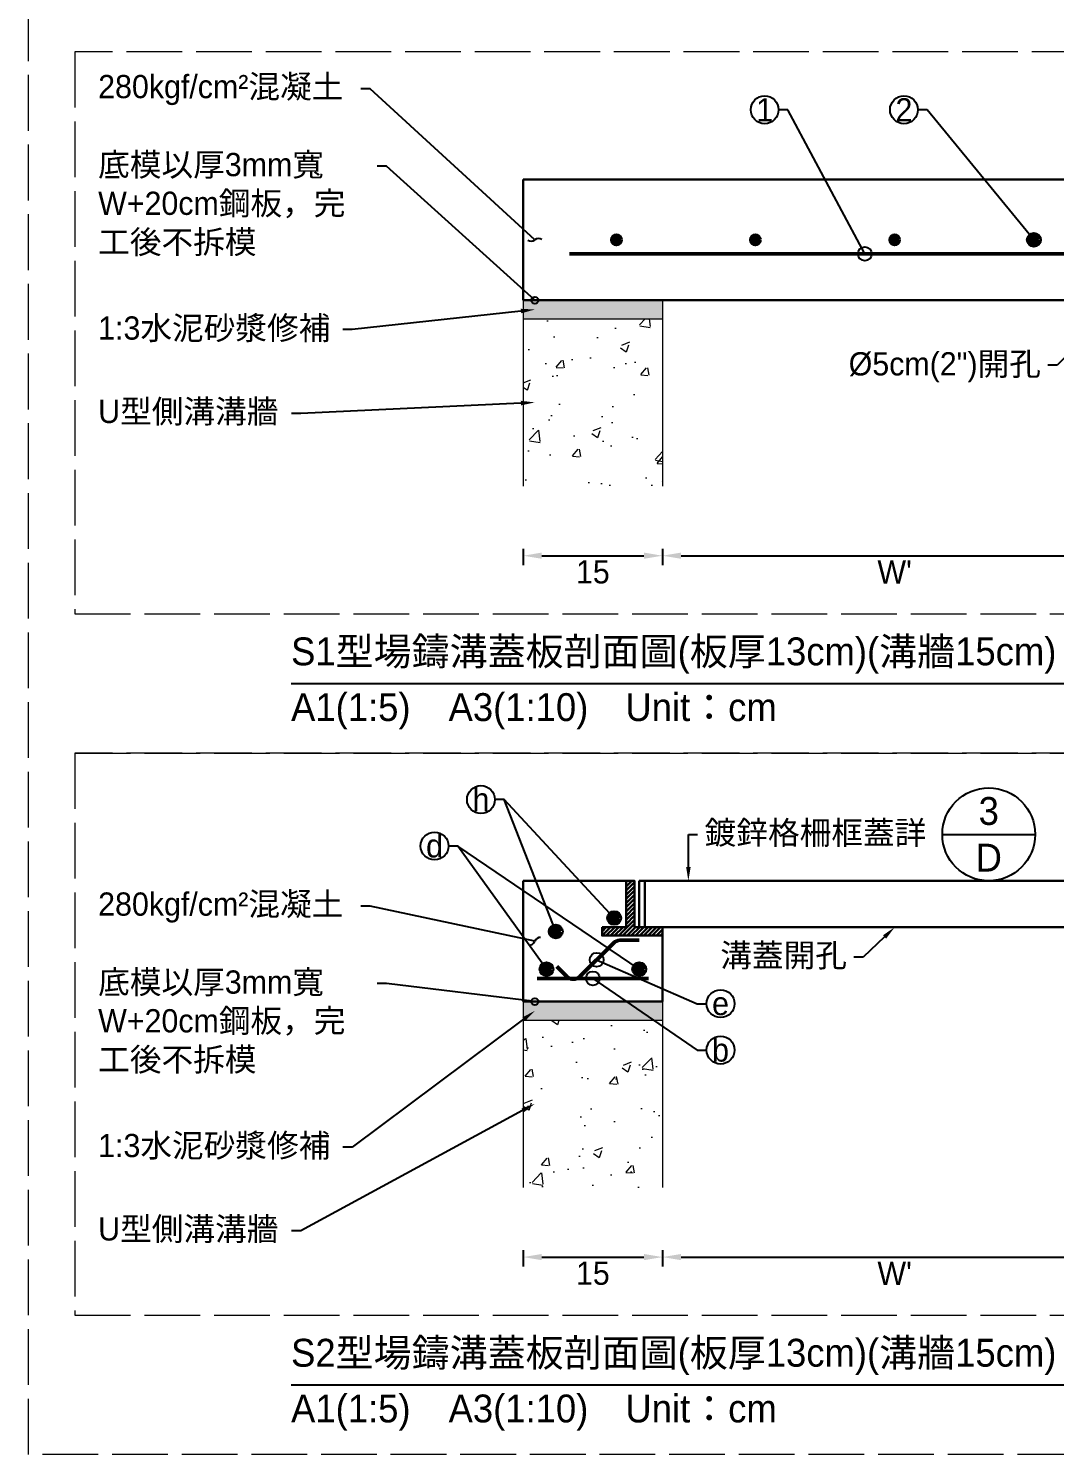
# Model space of a CAD drawing. Extents: x -4891 to 4829, y -5666 to -3242.
# Drawn here: x -2000.9 to -1779.9, y -4853.3 to -4546.3 of the extents above; entities that cross this region are included whole.
import ezdxf
from ezdxf import colors
from ezdxf.entities.mleader import LeaderData, LeaderLine
from ezdxf.math import Vec2, Vec3

# ---------------------------------------------------------------- set-up
doc = ezdxf.new("R2010")
doc.units = 0
doc.header["$MEASUREMENT"] = 0
doc.linetypes.add('ACAD_ISO02W100', pattern=[15, 12, -3])
doc.layers.add('一、4.基本-隱藏', color=9, linetype='ACAD_ISO02W100', lineweight=20, plot=False)
doc.layers.add('三、3.文字-註解文字', color=2, linetype='Continuous')
for name, color, linetype, lineweight in [('二、1.繪圖-既有設施', 8, 'Continuous', 20), ('二、2.繪圖-施作項目', 181, 'Continuous', 30), ('二、5.繪圖-鋼筋', 60, 'Continuous', 50), ('二、6.繪圖-其他施作項目', 35, 'Continuous', 30)]:
    doc.layers.add(name, color=color, linetype=linetype, lineweight=lineweight)
doc.styles.add('次圖名(詳圖)', font='MS PGothic.ttf', dxfattribs={"height": 6})
doc.styles.add('註解文字', font='MS PGothic.ttf', dxfattribs={"height": 5})
doc.styles.add('註解文字(詳圖)', font='MS PGothic.ttf', dxfattribs={"height": 6})
doc.dimstyles.new('註解文字', dxfattribs={"dimtxt": 5, "dimasz": 4, "dimexe": 2, "dimexo": 2.5, "dimgap": 1, "dimtad": 2, "dimzin": 0, "dimdsep": 46, "dimtxsty": '註解文字', "dimcen": 0.1, "dimclrd": 144, "dimclre": 144, "dimclrt": 256, "dimadec": 0, "dimazin": 0, "dimtfac": 1, "dimtofl": 0, "dimtmove": 0, "dimatfit": 3, "dimfxl": 1.5, "dimfxlon": 1, "dimtolj": 1, "dimtzin": 0, "dimlwd": -1, "dimlwe": -1, "dimarcsym": 1})

# ---------------------------------------------------------------- blocks, each defined once
blk = doc.blocks.new('_Integral')
at = {"color": 0, "linetype": 'ByBlock', "lineweight": -2}
for centre, start, end in [((0.44, -0.09), 102, 168), ((-0.44, 0.09), 282, 348)]:
    blk.add_arc(centre, 0.454, start, end, dxfattribs=at)
blk = doc.blocks.new('_Small')
at = {"color": 0, "linetype": 'ByBlock', "lineweight": -2}
blk.add_circle((0, 0), 0.25, dxfattribs=at)
blk = doc.blocks.new('*D103')
at = {"layer": 'Defpoints', "color": 0, "transparency": 16777216}
for p in [(-1894.31, -4644.8), (-1864.31, -4644.8), (-1864.31, -4659.8)]:
    blk.add_point(p, dxfattribs=at)
at = {"layer": '三、3.文字-註解文字', "color": 144, "transparency": 16777216}
for p, q in [((-1894.31, -4658.3), (-1894.31, -4661.8)), ((-1890.31, -4659.8), (-1868.31, -4659.8)), ((-1864.31, -4658.3), (-1864.31, -4661.8))]:
    blk.add_line(p, q, dxfattribs=at)
for points in [[(-1890.31, -4659.13), (-1890.31, -4660.46), (-1894.31, -4659.8)], [(-1868.31, -4659.13), (-1868.31, -4660.46), (-1864.31, -4659.8)]]:
    blk.add_solid(points, dxfattribs=at)
at = {"layer": '三、3.文字-註解文字', "transparency": 16777216, "insert": (-1879.31, -4663.3), "char_height": 5, "attachment_point": 5, "style": '註解文字'}
blk.add_mtext('\\A1;15', dxfattribs=at)
blk = doc.blocks.new('*D104')
at = {"layer": 'Defpoints', "color": 0, "transparency": 16777216}
for p in [(-1864.31, -4644.8), (-1764.31, -4644.8), (-1764.31, -4659.8)]:
    blk.add_point(p, dxfattribs=at)
at = {"layer": '三、3.文字-註解文字', "color": 144, "transparency": 16777216}
for p, q in [((-1864.31, -4658.3), (-1864.31, -4661.8)), ((-1860.31, -4659.8), (-1768.31, -4659.8)), ((-1764.31, -4658.3), (-1764.31, -4661.8))]:
    blk.add_line(p, q, dxfattribs=at)
for points in [[(-1860.31, -4659.13), (-1860.31, -4660.46), (-1864.31, -4659.8)], [(-1768.31, -4659.13), (-1768.31, -4660.46), (-1764.31, -4659.8)]]:
    blk.add_solid(points, dxfattribs=at)
at = {"layer": '三、3.文字-註解文字', "transparency": 16777216, "insert": (-1814.31, -4663.3), "char_height": 5, "attachment_point": 5, "style": '註解文字'}
blk.add_mtext("\\A1;W'", dxfattribs=at)
blk = doc.blocks.new('*D107')
at = {"layer": 'Defpoints', "color": 0, "transparency": 16777216}
for p in [(-1894.31, -4795.8), (-1864.31, -4795.8), (-1864.31, -4810.8)]:
    blk.add_point(p, dxfattribs=at)
at = {"layer": '三、3.文字-註解文字', "color": 144, "transparency": 16777216}
for p, q in [((-1894.31, -4809.3), (-1894.31, -4812.8)), ((-1864.31, -4809.3), (-1864.31, -4812.8)), ((-1890.31, -4810.8), (-1868.31, -4810.8))]:
    blk.add_line(p, q, dxfattribs=at)
for points in [[(-1890.31, -4810.13), (-1890.31, -4811.46), (-1894.31, -4810.8)], [(-1868.31, -4810.13), (-1868.31, -4811.46), (-1864.31, -4810.8)]]:
    blk.add_solid(points, dxfattribs=at)
at = {"layer": '三、3.文字-註解文字', "transparency": 16777216, "insert": (-1879.31, -4814.3), "char_height": 5, "attachment_point": 5, "style": '註解文字'}
blk.add_mtext('\\A1;15', dxfattribs=at)
blk = doc.blocks.new('*D108')
at = {"layer": 'Defpoints', "color": 0, "transparency": 16777216}
for p in [(-1864.31, -4795.8), (-1764.31, -4795.8), (-1764.31, -4810.8)]:
    blk.add_point(p, dxfattribs=at)
at = {"layer": '三、3.文字-註解文字', "color": 144, "transparency": 16777216}
for p, q in [((-1864.31, -4809.3), (-1864.31, -4812.8)), ((-1764.31, -4809.3), (-1764.31, -4812.8)), ((-1860.31, -4810.8), (-1768.31, -4810.8))]:
    blk.add_line(p, q, dxfattribs=at)
for points in [[(-1860.31, -4810.13), (-1860.31, -4811.46), (-1864.31, -4810.8)], [(-1768.31, -4810.13), (-1768.31, -4811.46), (-1764.31, -4810.8)]]:
    blk.add_solid(points, dxfattribs=at)
at = {"layer": '三、3.文字-註解文字', "transparency": 16777216, "insert": (-1814.31, -4814.3), "char_height": 5, "attachment_point": 5, "style": '註解文字'}
blk.add_mtext("\\A1;W'", dxfattribs=at)

msp = doc.modelspace()

# ---------------------------------------------------------------- hatches: boundary and pattern name
at = {"layer": '二、1.繪圖-既有設施'}
h = msp.add_hatch(dxfattribs=at)
h.set_pattern_fill('CROSS', color=256, scale=0.2)
h.set_pattern_definition([(0, (-457503.2273, -669094.5251), (1.27, 1.27), [0.635, -1.905]), (90, (-457502.9098, -669094.8426), (-1.27, 1.27), [0.635, -1.905])])
h.paths.add_polyline_path([(-1864.307, -4604.796), (-1894.307, -4604.796), (-1894.307, -4608.796), (-1864.307, -4608.796)])
h.paths.add_polyline_path([(-1734.307, -4604.796), (-1764.307, -4604.796), (-1764.307, -4608.796), (-1734.307, -4608.796)])
h = msp.add_hatch(dxfattribs=at)
h.set_pattern_fill('AR-CONC', color=256, scale=0.1)
h.set_pattern_definition([(50, (-457503.227, -669094.525), (18.2184669, -1.59390855), [1.905, -20.955]), (355, (-457503.227, -669094.525), (-3.52434214, 19.10568452), [1.524, -16.7640584]), (100.4514447, (-457501.709, -669094.658), (14.6941247, 17.5117752), [1.6190009, -17.80902446]), (46.1842, (-457503.227, -669089.445), (27.1079041, -4.2042328), [2.8575, -31.4325]), (96.6355576, (-457500.968, -669089.795), (23.7404134, 24.7426125), [2.4285023, -26.7135608]), (351.184151, (-457503.227, -669089.445), (23.7404134, 24.7426125), [2.2859967, -25.1459732]), (21, (-457500.687, -669090.715), (15.16143913, -10.22651982), [1.905, -20.955]), (326, (-457500.687, -669090.715), (6.18020283, 18.4187966), [1.524, -16.764]), (71.451445, (-457499.424, -669091.567), (21.34164193, 8.1922769), [1.6190009, -17.80899376]), (37.5, (-457503.227, -669094.525), (0.308860325, 8.455503887), [0, -16.5608, 0, -17.018, 0, -16.8275]), (7.5, (-457503.227, -669094.525), (6.68196625, 10.01805748), [0, -9.7028, 0, -16.1798, 0, -6.4135]), (327.5, (-457508.8915, -669094.525), (13.559059517, -0.5728744), [0, -6.35, 0, -19.812, 0, -26.289]), (317.5, (-457511.431, -669094.525), (14.81291814, 2.5426491), [0, -8.255, 0, -13.1572, 0, -18.669])])
h.paths.add_polyline_path([(-1864.307, -4608.796), (-1894.307, -4608.796), (-1894.307, -4644.796), (-1864.307, -4644.796)])
h.paths.add_polyline_path([(-1734.307, -4608.796), (-1764.307, -4608.796), (-1764.307, -4644.796), (-1734.307, -4644.796)])
h = msp.add_hatch(dxfattribs=at)
h.set_pattern_fill('CROSS', color=256, scale=0.2)
h.set_pattern_definition([(0, (-457743.2273, -669245.5251), (1.27, 1.27), [0.635, -1.905]), (90, (-457742.9098, -669245.8426), (-1.27, 1.27), [0.635, -1.905])])
h.paths.add_polyline_path([(-1864.307, -4755.796), (-1894.307, -4755.796), (-1894.307, -4759.796), (-1864.307, -4759.796)])
h.paths.add_polyline_path([(-1734.307, -4755.796), (-1764.307, -4755.796), (-1764.307, -4759.796), (-1734.307, -4759.796)])
h = msp.add_hatch(dxfattribs=at)
h.set_pattern_fill('AR-CONC', color=256, scale=0.1)
h.set_pattern_definition([(50, (-457743.227, -669245.525), (18.2184669, -1.59390855), [1.905, -20.955]), (355, (-457743.227, -669245.525), (-3.52434214, 19.10568452), [1.524, -16.7640584]), (100.4514447, (-457741.709, -669245.658), (14.6941247, 17.5117752), [1.6190009, -17.80902446]), (46.1842, (-457743.227, -669240.445), (27.1079041, -4.2042328), [2.8575, -31.4325]), (96.6355576, (-457740.968, -669240.795), (23.7404134, 24.7426125), [2.4285023, -26.7135608]), (351.184151, (-457743.227, -669240.445), (23.7404134, 24.7426125), [2.2859967, -25.1459732]), (21, (-457740.687, -669241.715), (15.16143913, -10.22651982), [1.905, -20.955]), (326, (-457740.687, -669241.715), (6.18020283, 18.4187966), [1.524, -16.764]), (71.451445, (-457739.424, -669242.567), (21.34164193, 8.1922769), [1.6190009, -17.80899376]), (37.5, (-457743.227, -669245.525), (0.308860325, 8.455503887), [0, -16.5608, 0, -17.018, 0, -16.8275]), (7.5, (-457743.227, -669245.525), (6.68196625, 10.01805748), [0, -9.7028, 0, -16.1798, 0, -6.4135]), (327.5, (-457748.8915, -669245.525), (13.559059517, -0.5728744), [0, -6.35, 0, -19.812, 0, -26.289]), (317.5, (-457751.431, -669245.525), (14.81291814, 2.5426491), [0, -8.255, 0, -13.1572, 0, -18.669])])
h.paths.add_polyline_path([(-1864.307, -4759.796), (-1894.307, -4759.796), (-1894.307, -4795.796), (-1864.307, -4795.796)])
h.paths.add_polyline_path([(-1734.307, -4759.796), (-1764.307, -4759.796), (-1764.307, -4795.796), (-1734.307, -4795.796)])
at = {"layer": '二、5.繪圖-鋼筋'}
h = msp.add_hatch(color=256, dxfattribs=at)
h.dxf.hatch_style = 1
h.paths.add_polyline_path([(-1875.232, -4591.796, 1), (-1873.232, -4591.796, 1)])
h = msp.add_hatch(color=256, dxfattribs=at)
h.dxf.hatch_style = 1
h.paths.add_polyline_path([(-1845.307, -4591.796, 1), (-1843.307, -4591.796, 1)])
h = msp.add_hatch(color=256, dxfattribs=at)
h.dxf.hatch_style = 1
h.paths.add_polyline_path([(-1815.307, -4591.796, 1), (-1813.307, -4591.796, 1)])
h = msp.add_hatch(color=256, dxfattribs=at)
h.dxf.hatch_style = 1
h.paths.add_polyline_path([(-1785.307, -4591.796, 1), (-1783.307, -4591.796, 1)])
h = msp.add_hatch(color=256, dxfattribs=at)
h.dxf.hatch_style = 1
h.paths.add_polyline_path([(-1875.707, -4737.796, 1), (-1873.707, -4737.796, 1)])
h = msp.add_hatch(color=256, dxfattribs=at)
h.dxf.hatch_style = 1
h.paths.add_polyline_path([(-1888.307, -4740.696, 1), (-1886.307, -4740.696, 1)])
h = msp.add_hatch(color=256, dxfattribs=at)
h.dxf.hatch_style = 1
h.paths.add_polyline_path([(-1890.307, -4748.796, 1), (-1888.307, -4748.796, 1)])
h = msp.add_hatch(color=256, dxfattribs=at)
h.dxf.hatch_style = 1
h.paths.add_polyline_path([(-1870.307, -4748.796, 1), (-1868.307, -4748.796, 1)])
at = {"layer": '二、6.繪圖-其他施作項目'}
h = msp.add_hatch(dxfattribs=at)
h.set_pattern_fill('ANSI31', color=256, scale=0.2)
h.set_pattern_definition([(45, (585.3614, -6770.8505), (-0.4490128, 0.4490128), [])])
h.paths.add_polyline_path([(-1870.307, -4729.796), (-1872.107, -4729.796), (-1872.107, -4739.796), (-1877.307, -4739.796), (-1877.307, -4741.596), (-1864.307, -4741.596), (-1864.307, -4739.796), (-1870.307, -4739.796)])
h.paths.add_polyline_path([(-1758.307, -4739.796), (-1764.307, -4739.796), (-1764.307, -4741.596), (-1751.307, -4741.596), (-1751.307, -4739.796), (-1756.507, -4739.796), (-1756.507, -4729.796), (-1758.307, -4729.796)])

# ---------------------------------------------------------------- linework, layer by layer
at = {"layer": '一、4.基本-隱藏'}
for points in [[(-2000.855, -4346.296), (-1220.855, -4346.296), (-1220.855, -4853.296), (-2000.855, -4853.296)], [(-1637.759, -4551.296), (-1990.855, -4551.296), (-1990.855, -4672.296), (-1637.759, -4672.296)], [(-1637.759, -4702.296), (-1990.855, -4702.296), (-1990.855, -4823.296), (-1637.759, -4823.296)]]:
    msp.add_lwpolyline(points, close=True, dxfattribs=at)
for points in [[(-1990.855, -4672.296), (-1637.759, -4672.296)], [(-1990.855, -4702.296), (-1637.759, -4702.296)]]:
    msp.add_lwpolyline(points, dxfattribs=at)
at = {"layer": '三、3.文字-註解文字'}
for points in [[(-1944.307, -4687.296), (-1684.307, -4687.296)], [(-1804.039, -4719.796), (-1784.039, -4719.796)], [(-1944.307, -4838.296), (-1684.307, -4838.296)]]:
    msp.add_lwpolyline(points, dxfattribs=at)
at = {"layer": '三、3.文字-註解文字', "color": 144}
msp.add_lwpolyline([(-1887.307, -4740.696), (-1898.407, -4712.296)], dxfattribs=at)
at = {"layer": '三、3.文字-註解文字'}
for centre, radius in [((-1842.307, -4563.796), 3), ((-1812.307, -4563.796), 3), ((-1903.407, -4712.296), 3), ((-1794.039, -4719.796), 10), ((-1913.407, -4722.296), 3), ((-1851.807, -4756.24), 3), ((-1851.807, -4766.24), 3)]:
    msp.add_circle(centre, radius, dxfattribs=at)
at = {"layer": '三、3.文字-註解文字', "color": 144}
msp.add_circle((-1887.307, -4740.696), 1.5, dxfattribs=at)
at = {"layer": '二、1.繪圖-既有設施'}
for points in [[(-1894.307, -4604.796), (-1894.307, -4644.796)], [(-1864.307, -4604.796), (-1864.307, -4644.796)], [(-1894.307, -4608.796), (-1864.307, -4608.796)], [(-1894.307, -4755.796), (-1894.307, -4795.796)], [(-1864.307, -4755.796), (-1864.307, -4795.796)], [(-1894.307, -4759.796), (-1864.307, -4759.796)]]:
    msp.add_lwpolyline(points, dxfattribs=at)
at = {"layer": '二、2.繪圖-施作項目'}
for points in [[(-1894.307, -4578.796), (-1734.307, -4578.796)], [(-1894.307, -4578.796), (-1894.307, -4604.796)], [(-1894.307, -4604.796), (-1774.307, -4604.796)], [(-1894.307, -4729.796), (-1872.107, -4729.796)], [(-1894.307, -4729.796), (-1894.307, -4755.796)], [(-1864.307, -4739.796), (-1864.307, -4755.796)], [(-1894.307, -4755.796), (-1864.307, -4755.796)]]:
    msp.add_lwpolyline(points, dxfattribs=at)
at = {"layer": '二、5.繪圖-鋼筋'}
for points in [[(-1884.307, -4594.796), (-1744.307, -4594.796)], [(-1891.307, -4750.796), (-1867.307, -4750.796)]]:
    msp.add_lwpolyline(points, dxfattribs=at)
msp.add_lwpolyline([(-1869.307, -4742.596), (-1873.479, -4742.596, 0.1989124), (-1874.893, -4743.182), (-1882.093, -4750.382, -0.4142136), (-1884.921, -4750.382), (-1887.043, -4748.26)], format="xyb", dxfattribs=at)
for centre in [(-1874.232, -4591.796), (-1844.307, -4591.796), (-1814.307, -4591.796), (-1784.307, -4591.796), (-1874.707, -4737.796), (-1887.307, -4740.696), (-1889.307, -4748.796), (-1869.307, -4748.796)]:
    msp.add_circle(centre, 1, dxfattribs=at)
at = {"layer": '二、6.繪圖-其他施作項目'}
msp.add_lwpolyline([(-1877.307, -4739.796), (-1872.107, -4739.796), (-1872.107, -4729.796), (-1870.307, -4729.796), (-1870.307, -4739.796), (-1864.307, -4739.796), (-1864.307, -4741.596), (-1877.307, -4741.596)], close=True, dxfattribs=at)
for points in [[(-1869.307, -4729.796), (-1869.307, -4739.796)], [(-1869.307, -4729.796), (-1759.307, -4729.796)], [(-1868.107, -4729.796), (-1868.107, -4739.796)], [(-1869.307, -4739.796), (-1759.307, -4739.796)]]:
    msp.add_lwpolyline(points, dxfattribs=at)

# ---------------------------------------------------------------- texts
at = {"layer": '三、3.文字-註解文字'}
for s, width, gutter_width, insert, char_height, attachment_point, style in [('1', 8.38231, 30, (-1842.307, -4563.796), 5, 5, '註解文字'), ('2', 8.38231, 30, (-1812.307, -4563.796), 5, 5, '註解文字'), ('S{\\fMS PGothic|b0|i0|c128|p34;1型場鑄溝蓋板剖面圖(板厚13cm)}(溝牆15cm)', 215.37549, 15, (-1944.307, -4681.296), 6, 4, '次圖名(詳圖)'), ('{\\fMS PGothic|b0|i0|c128|p34;A1(1:}5{\\fMS PGothic|b0|i0|c128|p34;)\u3000A3(1:}1{\\fMS PGothic|b0|i0|c128|p34;0)^IUnit：cm}', 136.03259, 15, (-1944.307, -4693.296), 6, 4, '次圖名(詳圖)'), ('h', 8.38231, 30, (-1903.407, -4712.296), 5, 5, '註解文字'), ('3', 6.60394, 25, (-1794.039, -4714.796), 6, 5, '註解文字(詳圖)'), ('d', 8.38231, 30, (-1913.407, -4722.296), 5, 5, '註解文字'), ('D', 6.60394, 25, (-1794.039, -4724.796), 6, 5, '註解文字(詳圖)'), ('e', 8.38231, 30, (-1851.807, -4756.24), 5, 5, '註解文字'), ('b', 8.38231, 30, (-1851.807, -4766.24), 5, 5, '註解文字'), ('S{\\fMS PGothic|b0|i0|c128|p34;2型場鑄溝蓋板剖面圖(板厚13cm)}(溝牆15cm)', 215.37549, 15, (-1944.307, -4832.296), 6, 4, '次圖名(詳圖)'), ('{\\fMS PGothic|b0|i0|c128|p34;A1(1:}5{\\fMS PGothic|b0|i0|c128|p34;)\u3000A3(1:}1{\\fMS PGothic|b0|i0|c128|p34;0)^IUnit：cm}', 136.03259, 15, (-1944.307, -4844.296), 6, 4, '次圖名(詳圖)')]:
    msp.add_mtext_dynamic_manual_height_columns(s, width=width, gutter_width=gutter_width, heights=[0], dxfattribs=dict(at, insert=insert, char_height=char_height, attachment_point=attachment_point, style=style))

# ---------------------------------------------------------------- dimensions: what is measured, and where the dimension line sits
for base, p1, p2, text, picture, middle in [((-1864.307, -4659.796), (-1894.307, -4644.796), (-1864.307, -4644.796), '15', '*D103', (-1879.307, -4663.296)), ((-1764.307, -4659.796), (-1864.307, -4644.796), (-1764.307, -4644.796), "W'", '*D104', (-1814.307, -4663.296)), ((-1864.307, -4810.796), (-1894.307, -4795.796), (-1864.307, -4795.796), '15', '*D107', (-1879.307, -4814.296)), ((-1764.307, -4810.796), (-1864.307, -4795.796), (-1764.307, -4795.796), "W'", '*D108', (-1814.307, -4814.296))]:
    dim = msp.add_linear_dim(base=base, p1=p1, p2=p2, text=text, dimstyle='註解文字', dxfattribs=at)
    dim.commit()
    dim.dimension.update_dxf_attribs({"geometry": picture, "text_midpoint": middle})

# ---------------------------------------------------------------- leaders
ml = msp.add_multileader_mtext('Standard', dxfattribs=at)
ml.set_content('280kgf/cm²混凝土', color=256, style='註解文字')
ml.set_leader_properties(color=144, linetype='ByLayer', lineweight=-1)
ml.set_arrow_properties(name='INTEGRAL')
ml.build(insert=Vec2(0, 0))
ml.multileader.update_dxf_attribs({"dogleg_length": 2, "arrow_head_size": 3})
ctx = ml.context
ctx.base_point, ctx.char_height, ctx.arrow_head_size, ctx.landing_gap_size, ctx.plane_origin = Vec3(-1987.355, -4559.279), 5, 3, 1.5, Vec3(-1847.606, -4640.137)
notes = []
notes.append((ctx, [(1, (1, 1, 0), (-1927.298, -4559.279), (-1, 0), 2, [(0, [(-1891.807, -4591.796)], 0, [])])]))
ctx.mtext.insert, ctx.mtext.width, ctx.mtext.flow_direction = Vec3(-1985.855, -4556.296), 107.51878, 5
ml = msp.add_multileader_mtext('Standard', dxfattribs=at)
ml.set_content('{\\fMS PGothic|b0|i0|c128|p34; }', color=256, style='註解文字')
ml.set_leader_properties(color=144, linetype='ByLayer', lineweight=-1)
ml.set_arrow_properties(name='SMALL')
ml.build(insert=Vec2(0, 0))
ml.multileader.update_dxf_attribs({"dogleg_length": 2, "arrow_head_size": 6})
ctx = ml.context
ctx.base_point, ctx.char_height, ctx.arrow_head_size, ctx.landing_gap_size, ctx.plane_origin = Vec3(-1844.523, -4563.796), 5, 6, 1.5, Vec3(-1820.718, -4570.45)
ctx.text_align_type = 2
notes.append((ctx, [(0, (1, 1, 0), (-1837.307, -4563.796), (-1, 0), 2, [(0, [(-1820.718, -4594.796)], 0, [])])]))
ctx.mtext.insert, ctx.mtext.alignment, ctx.mtext.flow_direction = Vec3(-1840.807, -4561.296), 3, 5
ml = msp.add_multileader_mtext('Standard', dxfattribs=at)
ml.set_content('{\\fMS PGothic|b0|i0|c128|p34; }', color=256, style='註解文字')
ml.set_leader_properties(color=144, linetype='ByLayer', lineweight=-1)
ml.set_arrow_properties(name='SMALL')
ml.build(insert=Vec2(0, 0))
ml.multileader.update_dxf_attribs({"dogleg_length": 2, "arrow_head_size": 6})
ctx = ml.context
ctx.base_point, ctx.char_height, ctx.arrow_head_size, ctx.landing_gap_size, ctx.plane_origin = Vec3(-1814.523, -4563.796), 5, 6, 1.5, Vec3(-1790.718, -4570.45)
ctx.text_align_type = 2
notes.append((ctx, [(0, (1, 1, 0), (-1807.307, -4563.796), (-1, 0), 2, [(0, [(-1784.307, -4591.796)], 0, [])])]))
ctx.mtext.insert, ctx.mtext.alignment, ctx.mtext.flow_direction = Vec3(-1810.807, -4561.296), 3, 5
ml = msp.add_multileader_mtext('Standard', dxfattribs=at)
ml.set_content('底模以厚3mm寬W+20cm鋼板，完工後不拆模', color=256, style='註解文字')
ml.set_leader_properties(color=144, linetype='ByLayer', lineweight=-1)
ml.set_arrow_properties(name='SMALL')
ml.build(insert=Vec2(0, 0))
ml.multileader.update_dxf_attribs({"dogleg_length": 2, "arrow_head_size": 3})
ctx = ml.context
ctx.base_point, ctx.char_height, ctx.arrow_head_size, ctx.landing_gap_size, ctx.plane_origin = Vec3(-1987.355, -4575.927), 5, 3, 1.5, Vec3(-1847.606, -4653.284)
notes.append((ctx, [(1, (1, 1, 0), (-1923.775, -4575.927), (-1, 0), 2, [(0, [(-1891.807, -4604.796)], 0, [])])]))
ctx.mtext.insert, ctx.mtext.width, ctx.mtext.flow_direction = Vec3(-1985.855, -4573.086), 59.22735, 5
ml = msp.add_multileader_mtext('Standard', dxfattribs=at)
ml.set_content('1:3水泥砂漿修補', color=256, style='註解文字')
ml.set_leader_properties(color=144, linetype='ByLayer', lineweight=-1)
ml.build(insert=Vec2(0, 0))
ml.multileader.update_dxf_attribs({"dogleg_length": 2, "arrow_head_size": 3})
ctx = ml.context
ctx.base_point, ctx.char_height, ctx.arrow_head_size, ctx.landing_gap_size, ctx.plane_origin = Vec3(-1987.355, -4611.116), 5, 3, 1.5, Vec3(-1844.061, -4688.546)
notes.append((ctx, [(1, (1, 1, 0), (-1931.162, -4611.116), (-1, 0), 2, [(0, [(-1891.807, -4606.796)], 0, [])])]))
ctx.mtext.insert, ctx.mtext.width, ctx.mtext.defined_height, ctx.mtext.flow_direction = Vec3(-1985.855, -4608.275), 75.70236, 7.957, 5
ml = msp.add_multileader_mtext('Standard', dxfattribs=at)
ml.set_content('%%C5cm(2")開孔{\\fMS PGothic|b0|i0|c128|p34; }', color=256, style='註解文字')
ml.set_leader_properties(color=144, linetype='ByLayer', lineweight=-1)
ml.build(insert=Vec2(0, 0))
ml.multileader.update_dxf_attribs({"dogleg_length": 2, "arrow_head_size": 3})
ctx = ml.context
ctx.base_point, ctx.char_height, ctx.arrow_head_size, ctx.landing_gap_size, ctx.plane_origin = Vec3(-1826.267, -4618.796), 5, 3, 1.5, Vec3(-1769.307, -4608.796)
ctx.text_align_type = 2
notes.append((ctx, [(0, (1, 1, 0), (-1779.307, -4618.796), (-1, 0), 2, [(0, [(-1769.307, -4608.796)], 0, [])])]))
ctx.mtext.insert, ctx.mtext.alignment, ctx.mtext.flow_direction = Vec3(-1782.807, -4615.983), 3, 5
ml = msp.add_multileader_mtext('Standard', dxfattribs=at)
ml.set_content('{\\fMS PGothic|b0|i0|c128|p34;U型側溝}溝{\\fMS PGothic|b0|i0|c128|p34;牆}', color=256, style='註解文字')
ml.set_leader_properties(color=144, linetype='ByLayer', lineweight=-1)
ml.build(insert=Vec2(0, 0))
ml.multileader.update_dxf_attribs({"dogleg_length": 2, "arrow_head_size": 3})
ctx = ml.context
ctx.base_point, ctx.char_height, ctx.arrow_head_size, ctx.landing_gap_size, ctx.plane_origin = Vec3(-1987.355, -4629.144), 5, 3, 1.5, Vec3(-1844.061, -4701.489)
notes.append((ctx, [(1, (1, 1, 0), (-1942.213, -4629.144), (-1, 0), 2, [(0, [(-1891.807, -4626.796)], 0, [])])]))
ctx.mtext.insert, ctx.mtext.width, ctx.mtext.defined_height, ctx.mtext.flow_direction = Vec3(-1985.855, -4626.232), 79.19501, 8.736, 5
ml = msp.add_multileader_mtext('Standard', dxfattribs=at)
ml.set_content('{\\fMS PGothic|b0|i0|c128|p34; }', color=256, style='註解文字')
ml.set_leader_properties(color=144, linetype='ByLayer', lineweight=-1)
ml.set_arrow_properties(name='SMALL')
ml.build(insert=Vec2(0, 0))
ml.multileader.update_dxf_attribs({"dogleg_length": 2, "arrow_head_size": 6})
ctx = ml.context
ctx.base_point, ctx.char_height, ctx.arrow_head_size, ctx.landing_gap_size, ctx.plane_origin = Vec3(-1905.623, -4712.296), 5, 6, 1.5, Vec3(-1884.109, -4729.033)
ctx.text_align_type = 2
notes.append((ctx, [(0, (1, 1, 0), (-1898.407, -4712.296), (-1, 0), 2, [(0, [(-1874.707, -4737.796)], 0, [])])]))
ctx.mtext.insert, ctx.mtext.alignment, ctx.mtext.flow_direction = Vec3(-1901.907, -4709.796), 3, 5
ml = msp.add_multileader_mtext('Standard', dxfattribs=at)
ml.set_content('{\\fMS PGothic|b0|i0|c128|p34;鍍鋅格柵框蓋詳}', color=256, style='註解文字')
ml.set_leader_properties(color=144, linetype='ByLayer', lineweight=-1)
ml.build(insert=Vec2(0, 0))
ml.multileader.update_dxf_attribs({"dogleg_length": 2, "arrow_head_size": 3})
ctx = ml.context
ctx.base_point, ctx.char_height, ctx.arrow_head_size, ctx.landing_gap_size, ctx.plane_origin = Vec3(-1856.736, -4719.796), 5, 3, 1.5, Vec3(-1876.285, -4775.973)
notes.append((ctx, [(1, (1, 1, 0), (-1858.736, -4719.796), (1, 0), 2, [(0, [(-1858.736, -4729.796)], 0, [])])]))
ctx.mtext.insert, ctx.mtext.width, ctx.mtext.flow_direction = Vec3(-1855.236, -4716.941), 50.82195, 5
ml = msp.add_multileader_mtext('Standard', dxfattribs=at)
ml.set_content('{\\fMS PGothic|b0|i0|c128|p34; }', color=256, style='註解文字')
ml.set_leader_properties(color=144, linetype='ByLayer', lineweight=-1)
ml.set_arrow_properties(name='SMALL')
ml.build(insert=Vec2(0, 0))
ml.multileader.update_dxf_attribs({"dogleg_length": 2, "arrow_head_size": 6})
ctx = ml.context
ctx.base_point, ctx.char_height, ctx.arrow_head_size, ctx.landing_gap_size, ctx.plane_origin = Vec3(-1915.623, -4722.296), 5, 6, 1.5, Vec3(-1900.709, -4746.933)
ctx.text_align_type = 2
notes.append((ctx, [(0, (1, 1, 0), (-1908.407, -4722.296), (-1, 0), 2, [(0, [(-1869.307, -4748.796)], 0, [])])]))
ctx.mtext.insert, ctx.mtext.alignment, ctx.mtext.flow_direction = Vec3(-1911.907, -4719.796), 3, 5
ml = msp.add_multileader_mtext('Standard', dxfattribs=at)
ml.set_content('{\\fMS PGothic|b0|i0|c128|p34; }', color=256, style='註解文字')
ml.set_leader_properties(color=144, linetype='ByLayer', lineweight=-1)
ml.set_arrow_properties(name='SMALL')
ml.build(insert=Vec2(0, 0))
ml.multileader.update_dxf_attribs({"dogleg_length": 2, "arrow_head_size": 6})
ctx = ml.context
ctx.base_point, ctx.char_height, ctx.arrow_head_size, ctx.landing_gap_size, ctx.plane_origin = Vec3(-1915.623, -4722.296), 5, 6, 1.5, Vec3(-1902.636, -4752.311)
ctx.text_align_type = 2
notes.append((ctx, [(0, (1, 1, 0), (-1908.407, -4722.296), (-1, 0), 2, [(0, [(-1889.307, -4748.796)], 0, [])])]))
ctx.mtext.insert, ctx.mtext.alignment, ctx.mtext.flow_direction = Vec3(-1911.907, -4719.796), 3, 5
ml = msp.add_multileader_mtext('Standard', dxfattribs=at)
ml.set_content('280kgf/cm²混凝土', color=256, style='註解文字')
ml.set_leader_properties(color=144, linetype='ByLayer', lineweight=-1)
ml.set_arrow_properties(name='INTEGRAL')
ml.build(insert=Vec2(0, 0))
ml.multileader.update_dxf_attribs({"dogleg_length": 2, "arrow_head_size": 3})
ctx = ml.context
ctx.base_point, ctx.char_height, ctx.arrow_head_size, ctx.landing_gap_size, ctx.plane_origin = Vec3(-1987.355, -4735.279), 5, 3, 1.5, Vec3(-1847.606, -4833.464)
notes.append((ctx, [(1, (1, 1, 0), (-1927.298, -4735.279), (-1, 0), 2, [(0, [(-1891.807, -4742.796)], 0, [])])]))
ctx.mtext.insert, ctx.mtext.width, ctx.mtext.flow_direction = Vec3(-1985.855, -4732.296), 107.51878, 5
ml = msp.add_multileader_mtext('Standard', dxfattribs=at)
ml.set_content('溝蓋開孔', color=256, style='註解文字')
ml.set_leader_properties(color=144, linetype='ByLayer', lineweight=-1)
ml.build(insert=Vec2(0, 0))
ml.multileader.update_dxf_attribs({"dogleg_length": 2, "arrow_head_size": 3})
ctx = ml.context
ctx.base_point, ctx.char_height, ctx.arrow_head_size, ctx.landing_gap_size, ctx.plane_origin = Vec3(-1854.412, -4746.24), 5, 3, 1.5, Vec3(-1831.856, -4785.973)
ctx.text_align_type = 2
notes.append((ctx, [(0, (1, 1, 0), (-1821.088, -4746.24), (-1, 0), 2, [(0, [(-1814.307, -4739.796)], 0, [])])]))
ctx.mtext.insert, ctx.mtext.width, ctx.mtext.alignment, ctx.mtext.flow_direction = Vec3(-1824.588, -4743.328), 29.56865, 3, 5
ml = msp.add_multileader_mtext('Standard', dxfattribs=at)
ml.set_content('{\\fMS PGothic|b0|i0|c128|p34; }', color=256, style='註解文字')
ml.set_leader_properties(color=144, linetype='ByLayer', lineweight=-1)
ml.set_arrow_properties(name='SMALL')
ml.build(insert=Vec2(0, 0))
ml.multileader.update_dxf_attribs({"dogleg_length": 2, "arrow_head_size": 6})
ctx = ml.context
ctx.base_point, ctx.char_height, ctx.arrow_head_size, ctx.landing_gap_size, ctx.plane_origin = Vec3(-1854.807, -4756.24), 5, 6, 1.5, Vec3(-1916.089, -4713.812)
notes.append((ctx, [(1, (1, 1, 0), (-1856.807, -4756.24), (1, 0), 2, [(0, [(-1878.493, -4746.782)], 0, [])])]))
ctx.mtext.insert, ctx.mtext.flow_direction = Vec3(-1853.307, -4753.74), 5
ml = msp.add_multileader_mtext('Standard', dxfattribs=at)
ml.set_content('底模以厚3mm寬W+20cm鋼板，完工後不拆模', color=256, style='註解文字')
ml.set_leader_properties(color=144, linetype='ByLayer', lineweight=-1)
ml.set_arrow_properties(name='SMALL')
ml.build(insert=Vec2(0, 0))
ml.multileader.update_dxf_attribs({"dogleg_length": 2, "arrow_head_size": 3})
ctx = ml.context
ctx.base_point, ctx.char_height, ctx.arrow_head_size, ctx.landing_gap_size, ctx.plane_origin = Vec3(-1987.355, -4751.927), 5, 3, 1.5, Vec3(-1847.606, -4846.612)
notes.append((ctx, [(1, (1, 1, 0), (-1923.775, -4751.927), (-1, 0), 2, [(0, [(-1891.807, -4755.796)], 0, [])])]))
ctx.mtext.insert, ctx.mtext.width, ctx.mtext.flow_direction = Vec3(-1985.855, -4749.086), 59.22735, 5
ml = msp.add_multileader_mtext('Standard', dxfattribs=at)
ml.set_content('{\\fMS PGothic|b0|i0|c128|p34; }', color=256, style='註解文字')
ml.set_leader_properties(color=144, linetype='ByLayer', lineweight=-1)
ml.set_arrow_properties(name='SMALL')
ml.build(insert=Vec2(0, 0))
ml.multileader.update_dxf_attribs({"dogleg_length": 2, "arrow_head_size": 6})
ctx = ml.context
ctx.base_point, ctx.char_height, ctx.arrow_head_size, ctx.landing_gap_size, ctx.plane_origin = Vec3(-1854.807, -4766.24), 5, 6, 1.5, Vec3(-1916.089, -4718.812)
notes.append((ctx, [(1, (1, 1, 0), (-1856.807, -4766.24), (1, 0), 2, [(0, [(-1879.307, -4750.796)], 0, [])])]))
ctx.mtext.insert, ctx.mtext.flow_direction = Vec3(-1853.307, -4763.74), 5
ml = msp.add_multileader_mtext('Standard', dxfattribs=at)
ml.set_content('1:3水泥砂漿修補', color=256, style='註解文字')
ml.set_leader_properties(color=144, linetype='ByLayer', lineweight=-1)
ml.build(insert=Vec2(0, 0))
ml.multileader.update_dxf_attribs({"dogleg_length": 2, "arrow_head_size": 3})
ctx = ml.context
ctx.base_point, ctx.char_height, ctx.arrow_head_size, ctx.landing_gap_size, ctx.plane_origin = Vec3(-1987.355, -4787.116), 5, 3, 1.5, Vec3(-1844.061, -4839.546)
notes.append((ctx, [(1, (1, 1, 0), (-1931.162, -4787.116), (-1, 0), 2, [(0, [(-1891.807, -4757.796)], 0, [])])]))
ctx.mtext.insert, ctx.mtext.width, ctx.mtext.defined_height, ctx.mtext.flow_direction = Vec3(-1985.855, -4784.275), 75.70236, 7.957, 5
ml = msp.add_multileader_mtext('Standard', dxfattribs=at)
ml.set_content('{\\fMS PGothic|b0|i0|c128|p34;U型側溝}溝{\\fMS PGothic|b0|i0|c128|p34;牆}', color=256, style='註解文字')
ml.set_leader_properties(color=144, linetype='ByLayer', lineweight=-1)
ml.build(insert=Vec2(0, 0))
ml.multileader.update_dxf_attribs({"dogleg_length": 2, "arrow_head_size": 3})
ctx = ml.context
ctx.base_point, ctx.char_height, ctx.arrow_head_size, ctx.landing_gap_size, ctx.plane_origin = Vec3(-1987.355, -4805.144), 5, 3, 1.5, Vec3(-1844.061, -4852.489)
notes.append((ctx, [(1, (1, 1, 0), (-1942.213, -4805.144), (-1, 0), 2, [(0, [(-1891.807, -4777.796)], 0, [])])]))
ctx.mtext.insert, ctx.mtext.width, ctx.mtext.defined_height, ctx.mtext.flow_direction = Vec3(-1985.855, -4802.232), 79.19501, 8.736, 5
for ctx, leaders in notes:
    for number, flags, end, landing, length, lines in leaders:
        leader = LeaderData()
        leader.index, (leader.has_last_leader_line, leader.has_dogleg_vector, leader.attachment_direction) = number, flags
        leader.last_leader_point, leader.dogleg_vector, leader.dogleg_length = Vec3(end), Vec3(landing), length
        for number, points, colour, breaks in lines:
            line = LeaderLine()
            line.index, line.vertices, line.color, line.breaks = number, Vec3.list(points), colors.encode_raw_color(colour), breaks
            leader.lines.append(line)
        ctx.leaders.append(leader)

doc.saveas('drawing.dxf')
